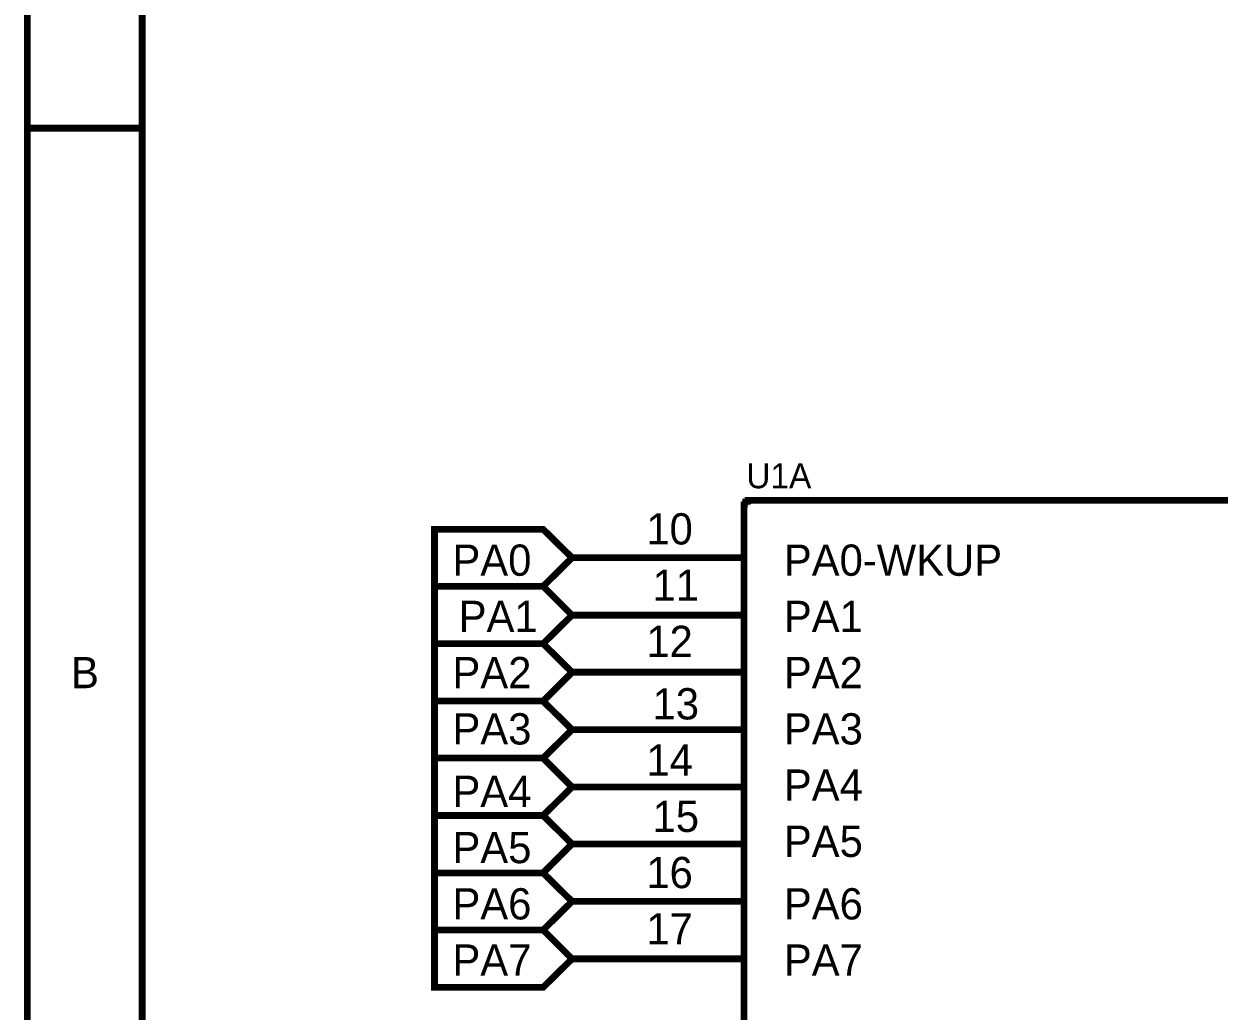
# Model space of a CAD drawing. Header units: millimetres. Extents: x 0 to 11.5, y 0 to 7.6.
# Drawn here: x -0.006 to 2.08, y 4.158 to 5.881 of the extents above; entities that cross this region are included whole.
import ezdxf

# ---------------------------------------------------------------- set-up
doc = ezdxf.new("R2010")
doc.units = ezdxf.units.MM
doc.header["$MEASUREMENT"] = 0
doc.layers.add('Sheet', color=255, linetype='Continuous')

msp = doc.modelspace()

# ---------------------------------------------------------------- linework, layer by layer
at = {"layer": 'Sheet'}
for points, const_width in [([(0, 7.5973), (11.5, 7.5973), (11.5, 0.002), (0, 0.002), (0, 7.5973)], 0.0118), ([(0, 7.5973), (0, 0.002), (11.5, 0.002), (11.5, 7.5973), (0, 7.5973), (0, 7.5973)], 0.0039), ([(0.2005, 7.3976), (11.3002, 7.3976), (11.3002, 0.2017), (0.2005, 0.2017), (0.2005, 7.3976)], 0.0118), ([(0.2005, 7.3976), (0.2005, 0.2017), (11.3002, 0.2017), (11.3002, 7.3976), (0.2005, 7.3976), (0.2005, 7.3976)], 0.0039), ([(0.7106, 4.8992), (0.7106, 4.9987), (0.9001, 4.9987), (0.9506, 4.949), (0.9001, 4.8992), (0.7106, 4.8992)], 0.0118), ([(0.7106, 4.8992), (0.7106, 4.9987), (0.9001, 4.9987), (0.9506, 4.949), (0.9001, 4.8992), (0.7106, 4.8992)], 0.0039), ([(0.7106, 4.7991), (0.7106, 4.8992), (0.9001, 4.8992), (0.9506, 4.8488), (0.9001, 4.7991), (0.7106, 4.7991)], 0.0118), ([(0.7106, 4.7991), (0.7106, 4.8992), (0.9001, 4.8992), (0.9506, 4.8488), (0.9001, 4.7991), (0.7106, 4.7991)], 0.0039), ([(0.7106, 4.6989), (0.7106, 4.7991), (0.9001, 4.7991), (0.9506, 4.7493), (0.9001, 4.6989), (0.7106, 4.6989)], 0.0118), ([(0.7106, 4.6989), (0.7106, 4.7991), (0.9001, 4.7991), (0.9506, 4.7493), (0.9001, 4.6989), (0.7106, 4.6989)], 0.0039), ([(0.7106, 4.5994), (0.7106, 4.6989), (0.9001, 4.6989), (0.9506, 4.6491), (0.9001, 4.5994), (0.7106, 4.5994)], 0.0118), ([(0.7106, 4.5994), (0.7106, 4.6989), (0.9001, 4.6989), (0.9506, 4.6491), (0.9001, 4.5994), (0.7106, 4.5994)], 0.0039), ([(0.7106, 4.4992), (0.7106, 4.5994), (0.9001, 4.5994), (0.9506, 4.549), (0.9001, 4.4992), (0.7106, 4.4992)], 0.0118), ([(0.7106, 4.4992), (0.7106, 4.5994), (0.9001, 4.5994), (0.9506, 4.549), (0.9001, 4.4992), (0.7106, 4.4992)], 0.0039), ([(0.7106, 4.399), (0.7106, 4.4992), (0.9001, 4.4992), (0.9506, 4.4495), (0.9001, 4.399), (0.7106, 4.399)], 0.0118), ([(0.7106, 4.399), (0.7106, 4.4992), (0.9001, 4.4992), (0.9506, 4.4495), (0.9001, 4.399), (0.7106, 4.399)], 0.0039), ([(0.7106, 4.2995), (0.7106, 4.399), (0.9001, 4.399), (0.9506, 4.3493), (0.9001, 4.2995), (0.7106, 4.2995)], 0.0118), ([(0.7106, 4.2995), (0.7106, 4.399), (0.9001, 4.399), (0.9506, 4.3493), (0.9001, 4.2995), (0.7106, 4.2995)], 0.0039), ([(0.7106, 4.1994), (0.7106, 4.2995), (0.9001, 4.2995), (0.9506, 4.2491), (0.9001, 4.1994), (0.7106, 4.1994)], 0.0118), ([(0.7106, 4.1994), (0.7106, 4.2995), (0.9001, 4.2995), (0.9506, 4.2491), (0.9001, 4.1994), (0.7106, 4.1994)], 0.0039)]:
    msp.add_lwpolyline(points, close=True, dxfattribs=dict(at, const_width=const_width))
at = {"layer": 'Sheet', "const_width": 0.0118}
for points in [[(0, 5.6986), (0.2005, 5.6986)], [(1.2507, 5.039), (1.2507, 5.0396), (1.2507, 5.0396), (1.2507, 5.0403), (1.2507, 5.041), (1.2507, 5.0417), (1.2513, 5.0417), (1.2513, 5.0424), (1.2513, 5.043), (1.2513, 5.043), (1.252, 5.0437), (1.252, 5.0444), (1.252, 5.0444), (1.2527, 5.0451), (1.2527, 5.0451), (1.2534, 5.0458), (1.2534, 5.0458), (1.2534, 5.0464), (1.2541, 5.0464), (1.2547, 5.0471), (1.2547, 5.0471), (1.2554, 5.0478), (1.2554, 5.0478), (1.2561, 5.0478), (1.2561, 5.0485), (1.2568, 5.0485), (1.2575, 5.0485), (1.2575, 5.0492), (1.2582, 5.0492), (1.2588, 5.0492), (1.2595, 5.0492), (1.2595, 5.0492), (1.2602, 5.0492)], [(1.2602, 5.0492), (2.6404, 5.0492)], [(1.2507, 2.5706), (1.2507, 5.039)], [(0.9506, 4.949), (1.0502, 4.949)], [(1.2507, 4.949), (1.0502, 4.949)], [(0.9506, 4.8488), (1.0502, 4.8488)], [(1.2507, 4.8488), (1.0502, 4.8488)], [(0.9506, 4.7493), (1.0502, 4.7493)], [(1.2507, 4.7493), (1.0502, 4.7493)], [(0.9506, 4.6491), (1.0502, 4.6491)], [(1.2507, 4.6491), (1.0502, 4.6491)], [(0.9506, 4.549), (1.0502, 4.549)], [(1.2507, 4.549), (1.0502, 4.549)], [(0.9506, 4.4495), (1.0502, 4.4495)], [(1.2507, 4.4495), (1.0502, 4.4495)], [(0.9506, 4.3493), (1.0502, 4.3493)], [(1.2507, 4.3493), (1.0502, 4.3493)], [(0.9506, 4.2491), (1.0502, 4.2491)], [(1.2507, 4.2491), (1.0502, 4.2491)]]:
    msp.add_lwpolyline(points, dxfattribs=at)

# ---------------------------------------------------------------- texts
at = {"layer": 'Sheet'}
for s, height, p in [('U1A', 0.04362, (1.2547, 5.0703)), ('10', 0.05452, (1.0802, 4.9722)), ('PA0', 0.05452, (0.7419, 4.9176)), ('PA0-WKUP', 0.05452, (1.3202, 4.9176)), ('11', 0.05452, (1.0911, 4.874)), ('PA1', 0.05452, (0.7528, 4.8195)), ('PA1', 0.05452, (1.3202, 4.8195)), ('12', 0.05452, (1.0802, 4.7759)), ('PA2', 0.05452, (0.7419, 4.7214)), ('PA2', 0.05452, (1.3202, 4.7214)), ('B', 0.0545, (0.0764, 4.7214)), ('13', 0.05452, (1.0911, 4.6669)), ('PA3', 0.05452, (0.7419, 4.6232)), ('PA3', 0.05452, (1.3202, 4.6232)), ('14', 0.05452, (1.0802, 4.5687)), ('PA4', 0.05452, (0.7419, 4.5142)), ('PA4', 0.05452, (1.3202, 4.5251)), ('15', 0.05452, (1.0911, 4.4706)), ('PA5', 0.05452, (0.7419, 4.4161)), ('PA5', 0.05452, (1.3202, 4.427)), ('16', 0.05452, (1.0802, 4.3725)), ('PA6', 0.05452, (0.7419, 4.3179)), ('PA6', 0.05452, (1.3202, 4.3179)), ('17', 0.05452, (1.0802, 4.2743)), ('PA7', 0.05452, (0.7419, 4.2198)), ('PA7', 0.05452, (1.3202, 4.2198))]:
    msp.add_text(s, height=height, dxfattribs=at).set_placement(p)

doc.saveas('drawing.dxf')
